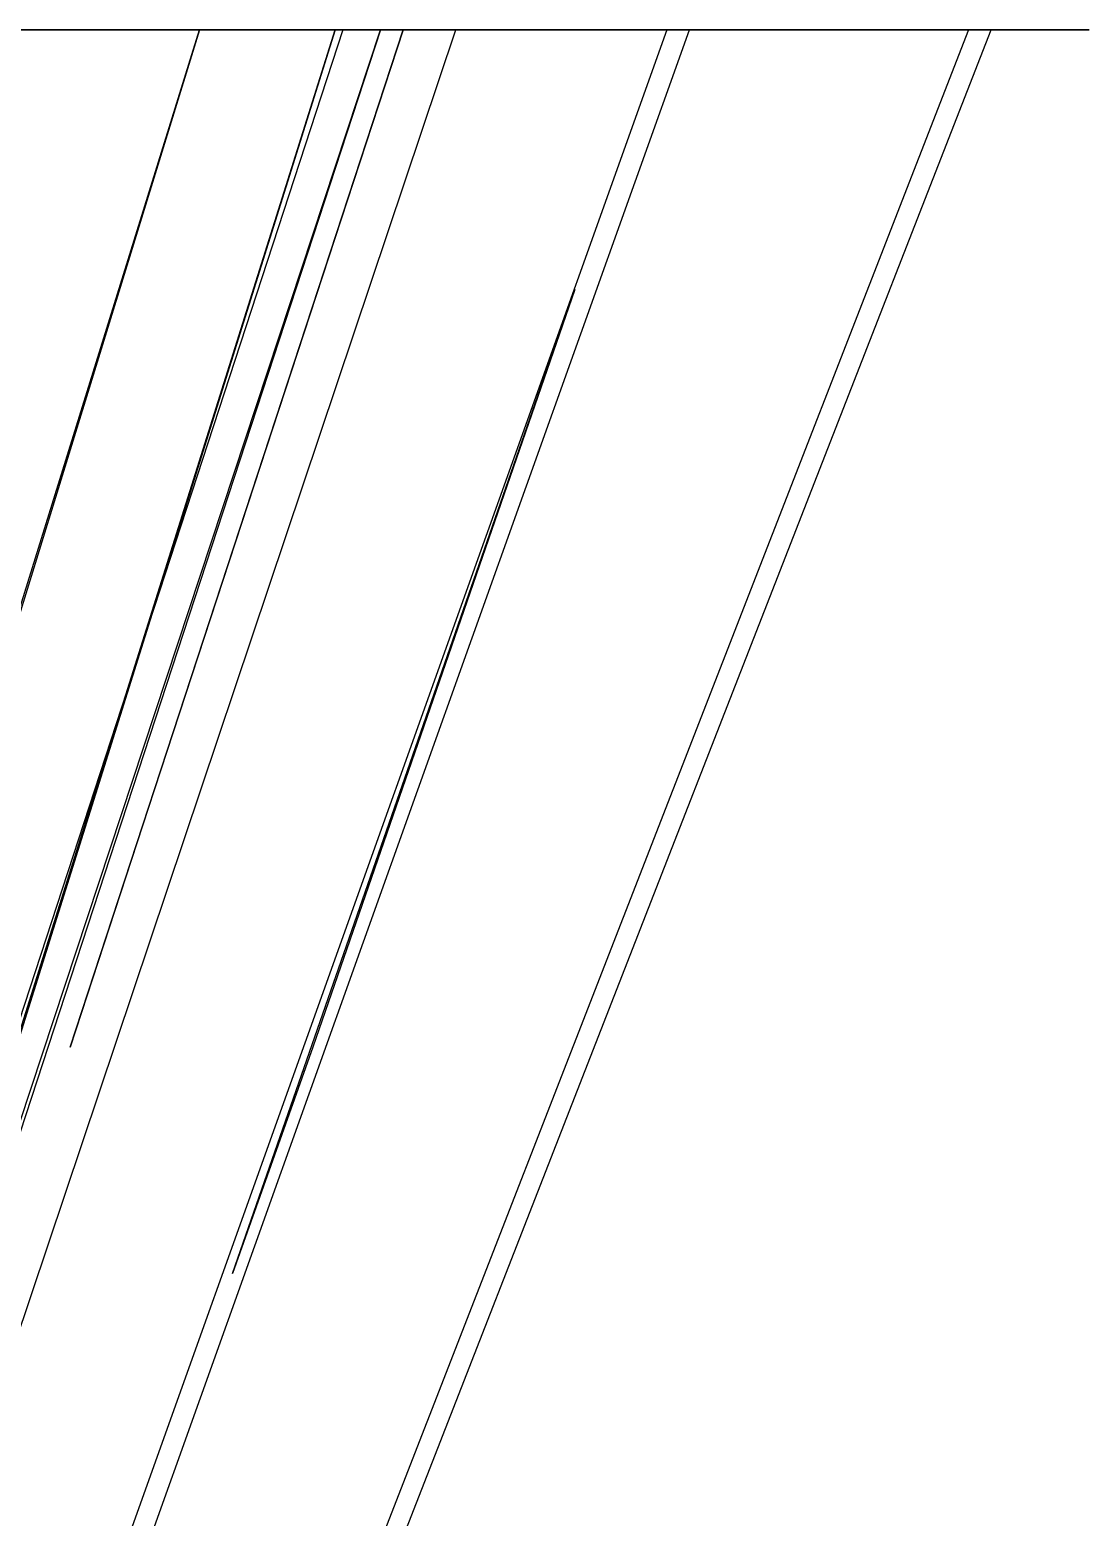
# Model space of a CAD drawing. Extents: x -11977 to 11953, y 2004 to 30000.
# Drawn here: x 8660 to 11953, y 25378 to 30000 of the extents above; entities that cross this region are included whole.
import ezdxf

# ---------------------------------------------------------------- set-up
doc = ezdxf.new("R2010")
doc.units = 0

msp = doc.modelspace()

# ---------------------------------------------------------------- linework, layer by layer
for p, q in [((9187.5, 30000, 248.8095), (1002.55, 3440.3859)), ((9750, 30000), (4461.7729, 13828.2548)), ((4756.6474, 14427.7457), (9984.375, 30000)), ((4926.3158, 13828.2548), (10710.9375, 30000)), ((10640.625, 30000), (5000, 14222.2222)), ((9632.8125, 30000, 22.619), (5161.7647, 16313.7255)), ((11578.125, 30000), (5210.6557, 13639.3443)), ((5385.0534, 17765.1246), (9187.5, 30000)), ((5508.2474, 17154.6392), (9750, 30000)), ((6634.0206, 17154.6392), (11648.4375, 30000, 153.5714)), ((8392.1466, 26136.1257), (9609.375, 30000)), ((8578.125, 30000, 433.3333), (9375, 30000, 439.2857)), ((9375, 30000, 439.2857), (8578.125, 30000, 457.1429)), ((8601.5625, 30000, 772.619), (8695.3125, 30000, 927.381)), ((8742.1875, 30000, 1183.3333), (8601.5625, 30000, 1219.0476)), ((9609.375, 30000), (8617.7419, 26838.7097)), ((8789.0625, 30000, 945.2381), (8671.875, 30000, 1004.7619)), ((8671.875, 30000, 1004.7619), (8742.1875, 30000, 1183.3333)), ((8695.3125, 30000, 927.381), (8789.0625, 30000, 945.2381)), ((8789.0625, 30000, 1373.8095), (8742.1875, 30000, 1361.9048)), ((8742.1875, 30000, 1361.9048), (8906.25, 30000, 1361.9048)), ((8906.25, 30000, 1361.9048), (8742.1875, 30000, 1350)), ((8742.1875, 30000, 1350), (8765.625, 30000, 1344.0476)), ((8765.625, 30000, 1344.0476), (8906.25, 30000, 1373.8095)), ((8785.4839, 26838.7097), (9820.3125, 30000)), ((8906.25, 30000, 1373.8095), (8789.0625, 30000, 1373.8095)), ((9820.3125, 30000), (9028.1768, 27580.1105)), ((9656.25, 30000, 433.3333), (9164.0625, 30000, 415.4762)), ((9164.0625, 30000, 415.4762), (9187.5, 30000, 248.8095)), ((9187.5, 30000), (9164.0625, 30000)), ((9164.0625, 30000), (9234.375, 30000)), ((9234.375, 30000), (9234.375, 30000, 361.9048)), ((9234.375, 30000, 361.9048), (9304.6875, 30000, 338.0952)), ((9304.6875, 30000, 338.0952), (9281.25, 30000, 373.8095)), ((9281.25, 30000, 373.8095), (9351.5625, 30000, 403.5714)), ((9281.25, 30000, 177.381), (9281.25, 30000, 308.3333)), ((9281.25, 30000, 308.3333), (9281.25, 30000, 183.3333)), ((9281.25, 30000, 183.3333), (9281.25, 30000, 177.381)), ((9867.1875, 30000, 522.619), (9351.5625, 30000, 492.8571)), ((9351.5625, 30000, 492.8571), (9726.5625, 30000, 498.8095)), ((9351.5625, 30000, 403.5714), (9843.75, 30000, 439.2857)), ((9375, 30000, 457.1429), (9609.375, 30000, 457.1429)), ((9398.4375, 30000, 457.1429), (9375, 30000, 457.1429)), ((9375, 30000, 1385.7143), (9421.875, 30000, 1403.5714)), ((9421.875, 30000, 1403.5714), (9375, 30000, 1391.6667)), ((9375, 30000, 1391.6667), (9375, 30000, 1385.7143)), ((9679.6875, 30000, 475), (9398.4375, 30000, 457.1429)), ((9703.125, 30000, 457.1429), (9609.375, 30000, 445.2381)), ((9609.375, 30000, 445.2381), (9656.25, 30000, 433.3333)), ((9609.375, 30000, 457.1429), (9679.6875, 30000, 475)), ((9726.5625, 30000, 980.9524), (9609.375, 30000, 975)), ((9609.375, 30000, 975), (9796.875, 30000, 963.0952)), ((11250, 30000, 52.381), (9632.8125, 30000, 22.619)), ((9656.25, 30000), (9632.8125, 30000)), ((9632.8125, 30000), (9656.25, 30000)), ((9890.625, 30000, 1016.6667), (9632.8125, 30000, 992.8571)), ((9632.8125, 30000, 992.8571), (9726.5625, 30000, 980.9524)), ((9656.25, 30000), (9656.25, 30000)), ((9679.6875, 30000), (9656.25, 30000, 10.7143)), ((9656.25, 30000, 10.7143), (9890.625, 30000, 4.7619)), ((9750, 30000, 1576.1905), (9656.25, 30000, 1558.3333)), ((9656.25, 30000, 1558.3333), (9750, 30000, 1564.2857)), ((9843.75, 30000, 451.1905), (9679.6875, 30000, 439.2857)), ((9679.6875, 30000, 439.2857), (9703.125, 30000, 457.1429)), ((9703.125, 30000), (9679.6875, 30000)), ((9773.4375, 30000), (9703.125, 30000)), ((9703.125, 30000), (9773.4375, 30000)), ((9773.4375, 30000), (9703.125, 30000)), ((9726.5625, 30000, 498.8095), (9867.1875, 30000, 480.9524)), ((9796.875, 30000, 1558.3333), (9750, 30000, 1576.1905)), ((9750, 30000, 1564.2857), (9773.4375, 30000, 1546.4286)), ((9867.1875, 30000, 480.9524), (9773.4375, 30000, 457.1429)), ((9773.4375, 30000, 457.1429), (9843.75, 30000, 451.1905)), ((9773.4375, 30000), (9773.4375, 30000)), ((9796.875, 30000), (9773.4375, 30000)), ((9843.75, 30000, 969.0476), (9773.4375, 30000, 975)), ((9773.4375, 30000, 975), (9773.4375, 30000, 998.8095)), ((9773.4375, 30000, 998.8095), (9867.1875, 30000, 1004.7619)), ((9773.4375, 30000, 820.2381), (9914.0625, 30000, 820.2381)), ((9796.875, 30000, 826.1905), (9773.4375, 30000, 820.2381)), ((9867.1875, 30000, 909.5238), (9773.4375, 30000, 909.5238)), ((9773.4375, 30000, 909.5238), (9867.1875, 30000, 891.6667)), ((9773.4375, 30000, 1540.4762), (9914.0625, 30000, 1540.4762)), ((9914.0625, 30000, 1540.4762), (9773.4375, 30000, 1552.381)), ((9773.4375, 30000, 1552.381), (9843.75, 30000, 1576.1905)), ((9773.4375, 30000, 1546.4286), (9773.4375, 30000, 1540.4762)), ((10007.8125, 30000, 266.6667), (9796.875, 30000, 254.7619)), ((9796.875, 30000, 254.7619), (9796.875, 30000, 201.1905)), ((9796.875, 30000, 201.1905), (9867.1875, 30000, 195.2381)), ((10007.8125, 30000), (9796.875, 30000)), ((9820.3125, 30000, 1219.0476), (9796.875, 30000, 1183.3333)), ((9796.875, 30000, 1183.3333), (9890.625, 30000, 1195.2381)), ((9796.875, 30000, 963.0952), (9843.75, 30000, 969.0476)), ((9890.625, 30000, 838.0952), (9796.875, 30000, 826.1905)), ((9843.75, 30000, 1576.1905), (9796.875, 30000, 1558.3333)), ((9914.0625, 30000, 201.1905), (9820.3125, 30000, 219.0476)), ((9820.3125, 30000, 219.0476), (9820.3125, 30000, 248.8095)), ((9820.3125, 30000, 248.8095), (9937.5, 30000, 254.7619)), ((9890.625, 30000, 1207.1429), (9820.3125, 30000, 1219.0476)), ((9843.75, 30000, 439.2857), (9890.625, 30000, 314.2857)), ((9890.625, 30000, 1195.2381), (9843.75, 30000, 1046.4286)), ((9843.75, 30000, 1046.4286), (9937.5, 30000, 1040.4762)), ((9914.0625, 30000, 820.2381), (9843.75, 30000, 832.1429)), ((9843.75, 30000, 832.1429), (9890.625, 30000, 838.0952)), ((9937.5, 30000, 689.2857), (9867.1875, 30000, 522.619)), ((9867.1875, 30000, 195.2381), (9914.0625, 30000, 201.1905)), ((9890.625, 30000), (9867.1875, 30000)), ((9867.1875, 30000), (9890.625, 30000)), ((10031.25, 30000, 1469.0476), (9867.1875, 30000, 1439.2857)), ((9867.1875, 30000, 1439.2857), (9960.9375, 30000, 1415.4762)), ((9867.1875, 30000, 1004.7619), (10078.125, 30000, 980.9524)), ((9867.1875, 30000, 885.7143), (9867.1875, 30000, 909.5238)), ((9867.1875, 30000, 891.6667), (9867.1875, 30000, 885.7143)), ((9890.625, 30000, 314.2857), (10007.8125, 30000, 445.2381)), ((9890.625, 30000), (9890.625, 30000)), ((9914.0625, 30000), (9890.625, 30000)), ((9890.625, 30000), (9914.0625, 30000)), ((9890.625, 30000, 4.7619), (9890.625, 30000, 22.619)), ((9890.625, 30000, 22.619), (10007.8125, 30000)), ((9914.0625, 30000, 344.0476), (9890.625, 30000, 409.5238)), ((9890.625, 30000, 409.5238), (9914.0625, 30000, 350)), ((9984.375, 30000, 1564.2857), (9890.625, 30000, 1558.3333)), ((9890.625, 30000, 1558.3333), (10078.125, 30000, 1570.2381)), ((9960.9375, 30000, 1415.4762), (9890.625, 30000, 1361.9048)), ((9890.625, 30000, 1361.9048), (9984.375, 30000, 1326.1905)), ((9914.0625, 30000, 1338.0952), (9890.625, 30000, 1207.1429)), ((9937.5, 30000, 1040.4762), (9890.625, 30000, 1016.6667)), ((10031.25, 30000, 933.3333), (9890.625, 30000, 933.3333)), ((9890.625, 30000, 933.3333), (10101.5625, 30000, 879.7619)), ((9914.0625, 30000), (9914.0625, 30000)), ((9914.0625, 30000, 350), (9914.0625, 30000, 344.0476)), ((10125, 30000, 1522.619), (9914.0625, 30000, 1510.7143)), ((9914.0625, 30000, 1510.7143), (10007.8125, 30000, 1504.7619)), ((9984.375, 30000, 1326.1905), (9914.0625, 30000, 1338.0952)), ((9984.375, 30000, 897.619), (9914.0625, 30000, 891.6667)), ((9914.0625, 30000, 891.6667), (9960.9375, 30000, 879.7619)), ((10031.25, 30000, 1344.0476), (9914.0625, 30000, 1373.8095)), ((9914.0625, 30000, 1373.8095), (10007.8125, 30000, 1409.5238)), ((10054.6875, 30000, 689.2857), (9937.5, 30000, 689.2857)), ((9937.5, 30000, 254.7619), (9960.9375, 30000, 219.0476)), ((10007.8125, 30000, 1504.7619), (9937.5, 30000, 1480.9524)), ((9937.5, 30000, 1480.9524), (10031.25, 30000, 1469.0476)), ((10078.125, 30000, 980.9524), (9937.5, 30000, 963.0952)), ((9937.5, 30000, 963.0952), (10078.125, 30000, 980.9524)), ((10101.5625, 30000, 879.7619), (9937.5, 30000, 844.0476)), ((9937.5, 30000, 844.0476), (10171.875, 30000, 832.1429)), ((10101.5625, 30000, 748.8095), (9937.5, 30000, 748.8095)), ((9937.5, 30000, 748.8095), (10031.25, 30000, 713.0952)), ((10031.25, 30000, 998.8095), (9937.5, 30000, 1004.7619)), ((9937.5, 30000, 1004.7619), (10007.8125, 30000, 1040.4762)), ((10031.25, 30000, 1189.2857), (9937.5, 30000, 1213.0952)), ((9937.5, 30000, 1213.0952), (10054.6875, 30000, 1207.1429)), ((9960.9375, 30000, 1159.5238), (9937.5, 30000, 1195.2381)), ((9937.5, 30000, 1195.2381), (9984.375, 30000, 1165.4762)), ((9960.9375, 30000, 219.0476), (10007.8125, 30000, 266.6667)), ((10031.25, 30000), (9960.9375, 30000, 10.7143)), ((9960.9375, 30000, 10.7143), (10031.25, 30000, 22.619)), ((9960.9375, 30000, 879.7619), (9984.375, 30000, 873.8095)), ((10031.25, 30000, 1046.4286), (9960.9375, 30000, 1052.381)), ((9960.9375, 30000, 1052.381), (10031.25, 30000, 1189.2857)), ((9984.375, 30000, 1165.4762), (9960.9375, 30000, 1159.5238)), ((10078.125, 30000, 552.381), (9984.375, 30000, 540.4762)), ((9984.375, 30000, 540.4762), (10054.6875, 30000, 689.2857)), ((9984.375, 30000), (10429.6875, 30000)), ((10125, 30000, 1588.0952), (9984.375, 30000, 1588.0952)), ((9984.375, 30000, 1588.0952), (9984.375, 30000, 1564.2857)), ((9984.375, 30000, 873.8095), (9984.375, 30000, 897.619)), ((10078.125, 30000, 1236.9048), (9984.375, 30000, 1260.7143)), ((9984.375, 30000, 1260.7143), (10078.125, 30000, 1272.619)), ((10078.125, 30000, 1439.2857), (9984.375, 30000, 1439.2857)), ((9984.375, 30000, 1439.2857), (10101.5625, 30000, 1457.1429)), ((10007.8125, 30000, 445.2381), (10007.8125, 30000, 266.6667)), ((10007.8125, 30000, 266.6667), (10031.25, 30000, 469.0476)), ((10101.5625, 30000, 486.9048), (10007.8125, 30000, 504.7619)), ((10007.8125, 30000, 504.7619), (10054.6875, 30000, 516.6667)), ((10148.4375, 30000, 1564.2857), (10007.8125, 30000, 1576.1905)), ((10007.8125, 30000, 1576.1905), (10125, 30000, 1588.0952)), ((10101.5625, 30000, 903.5714), (10007.8125, 30000, 915.4762)), ((10007.8125, 30000, 915.4762), (10125, 30000, 927.381)), ((10007.8125, 30000, 1040.4762), (10101.5625, 30000, 1016.6667)), ((10054.6875, 30000, 1207.1429), (10007.8125, 30000, 1225)), ((10007.8125, 30000, 1225), (10078.125, 30000, 1230.9524)), ((10007.8125, 30000, 1409.5238), (10031.25, 30000, 1350)), ((10031.25, 30000, 469.0476), (10265.625, 30000, 469.0476)), ((10101.5625, 30000), (10031.25, 30000)), ((10031.25, 30000, 22.619), (10078.125, 30000)), ((10078.125, 30000, 951.1905), (10031.25, 30000, 933.3333)), ((10031.25, 30000, 713.0952), (10078.125, 30000, 725)), ((10148.4375, 30000, 933.3333), (10031.25, 30000, 933.3333)), ((10031.25, 30000, 933.3333), (10125, 30000, 939.2857)), ((10054.6875, 30000, 998.8095), (10031.25, 30000, 998.8095)), ((10148.4375, 30000, 1153.5714), (10031.25, 30000, 1052.381)), ((10031.25, 30000, 1052.381), (10031.25, 30000, 1046.4286)), ((10031.25, 30000, 1350), (10031.25, 30000, 1344.0476)), ((10101.5625, 30000, 1457.1429), (10031.25, 30000, 1486.9048)), ((10031.25, 30000, 1486.9048), (10171.875, 30000, 1457.1429)), ((10078.125, 30000, 540.4762), (10054.6875, 30000, 611.9048)), ((10054.6875, 30000, 611.9048), (10078.125, 30000, 552.381)), ((10054.6875, 30000, 516.6667), (10523.4375, 30000, 552.381)), ((10101.5625, 30000, 1016.6667), (10054.6875, 30000, 998.8095)), ((10195.3125, 30000, 534.5238), (10078.125, 30000, 540.4762)), ((10078.125, 30000), (10101.5625, 30000)), ((10125, 30000), (10078.125, 30000, 4.7619)), ((10078.125, 30000, 4.7619), (10125, 30000, 22.619)), ((10078.125, 30000, 1570.2381), (10125, 30000, 1522.619)), ((10078.125, 30000, 980.9524), (10171.875, 30000, 969.0476)), ((10125, 30000, 939.2857), (10078.125, 30000, 951.1905)), ((10078.125, 30000, 725), (10289.0625, 30000, 707.1429)), ((10078.125, 30000, 1230.9524), (10218.75, 30000, 1201.1905)), ((10078.125, 30000, 1272.619), (10078.125, 30000, 1242.8571)), ((10078.125, 30000, 1242.8571), (10078.125, 30000, 1236.9048)), ((10101.5625, 30000, 1445.2381), (10078.125, 30000, 1439.2857)), ((10125, 30000, 486.9048), (10101.5625, 30000, 486.9048)), ((10171.875, 30000, 832.1429), (10101.5625, 30000, 826.1905)), ((10101.5625, 30000, 826.1905), (10101.5625, 30000, 748.8095)), ((10195.3125, 30000, 754.7619), (10101.5625, 30000, 748.8095)), ((10101.5625, 30000, 748.8095), (10171.875, 30000, 778.5714)), ((10148.4375, 30000, 921.4286), (10101.5625, 30000, 903.5714)), ((10218.75, 30000, 1201.1905), (10101.5625, 30000, 1201.1905)), ((10101.5625, 30000, 1201.1905), (10148.4375, 30000, 1153.5714)), ((10171.875, 30000, 1421.4286), (10101.5625, 30000, 1433.3333)), ((10101.5625, 30000, 1433.3333), (10171.875, 30000, 1445.2381)), ((10171.875, 30000, 1457.1429), (10101.5625, 30000, 1445.2381)), ((10242.1875, 30000), (10125, 30000)), ((10125, 30000, 22.619), (10242.1875, 30000, 4.7619)), ((10476.5625, 30000, 510.7143), (10125, 30000, 486.9048)), ((10289.0625, 30000, 992.8571), (10125, 30000, 1052.381)), ((10125, 30000, 1052.381), (10242.1875, 30000, 1195.2381)), ((10242.1875, 30000, 1195.2381), (10125, 30000, 1236.9048)), ((10125, 30000, 1236.9048), (10242.1875, 30000, 1302.381)), ((10171.875, 30000, 969.0476), (10125, 30000, 939.2857)), ((10125, 30000, 927.381), (10148.4375, 30000, 921.4286)), ((10125, 30000, 939.2857), (10148.4375, 30000, 933.3333)), ((10171.875, 30000, 1588.0952), (10148.4375, 30000, 1564.2857)), ((10218.75, 30000, 796.4286), (10148.4375, 30000, 814.2857)), ((10148.4375, 30000, 814.2857), (10218.75, 30000, 820.2381)), ((10523.4375, 30000, 1588.0952), (10171.875, 30000, 1588.0952)), ((10171.875, 30000, 778.5714), (10218.75, 30000, 760.7143)), ((10218.75, 30000, 915.4762), (10171.875, 30000, 921.4286)), ((10171.875, 30000, 921.4286), (10242.1875, 30000, 933.3333)), ((10171.875, 30000, 1445.2381), (10171.875, 30000, 1427.381)), ((10171.875, 30000, 1427.381), (10171.875, 30000, 1421.4286)), ((11062.5, 30000, 659.5238), (10195.3125, 30000, 534.5238)), ((10242.1875, 30000, 1302.381), (10195.3125, 30000, 1361.9048)), ((10195.3125, 30000, 1361.9048), (10265.625, 30000, 1403.5714)), ((10218.75, 30000, 760.7143), (10195.3125, 30000, 754.7619)), ((10265.625, 30000, 1403.5714), (10218.75, 30000, 1421.4286)), ((10218.75, 30000, 1421.4286), (10312.5, 30000, 1445.2381)), ((10218.75, 30000, 820.2381), (10218.75, 30000, 802.381)), ((10218.75, 30000, 802.381), (10218.75, 30000, 796.4286)), ((10242.1875, 30000, 915.4762), (10218.75, 30000, 915.4762)), ((10242.1875, 30000, 4.7619), (10265.625, 30000, 28.5714)), ((10265.625, 30000), (10242.1875, 30000)), ((10335.9375, 30000, 725), (10242.1875, 30000, 725)), ((10242.1875, 30000, 725), (10335.9375, 30000, 915.4762)), ((10242.1875, 30000, 933.3333), (10242.1875, 30000, 915.4762)), ((10265.625, 30000, 469.0476), (10476.5625, 30000, 504.7619)), ((10265.625, 30000, 28.5714), (10546.875, 30000, 28.5714)), ((10546.875, 30000), (10265.625, 30000)), ((10312.5, 30000, 1445.2381), (10265.625, 30000, 1486.9048)), ((10265.625, 30000, 1486.9048), (10523.4375, 30000, 1588.0952)), ((10312.5, 30000, 1010.7143), (10289.0625, 30000, 992.8571)), ((10289.0625, 30000, 707.1429), (10312.5, 30000, 701.1905)), ((10312.5, 30000, 701.1905), (10968.75, 30000, 725)), ((10687.5, 30000, 1016.6667), (10312.5, 30000, 1010.7143)), ((10335.9375, 30000, 915.4762), (11507.8125, 30000, 1046.4286)), ((10359.375, 30000, 725), (10335.9375, 30000, 725)), ((11085.9375, 30000, 790.4762), (10359.375, 30000, 725)), ((10406.25, 30000), (10453.125, 30000)), ((10429.6875, 30000), (10406.25, 30000)), ((10429.6875, 30000), (10429.6875, 30000)), ((10429.6875, 30000), (10640.625, 30000)), ((10453.125, 30000), (10429.6875, 30000)), ((10546.875, 30000, 975), (10429.6875, 30000, 980.9524)), ((10429.6875, 30000, 980.9524), (10546.875, 30000, 980.9524)), ((10476.5625, 30000, 504.7619), (10734.375, 30000, 498.8095)), ((10476.5625, 30000), (10476.5625, 30000)), ((10476.5625, 30000), (10476.5625, 30000)), ((10476.5625, 30000), (10476.5625, 30000)), ((10523.4375, 30000, 528.5714), (10476.5625, 30000, 510.7143)), ((10664.0625, 30000), (10500, 30000)), ((10500, 30000), (10546.875, 30000)), ((10523.4375, 30000, 552.381), (10687.5, 30000, 546.4286)), ((10875, 30000, 540.4762), (10523.4375, 30000, 528.5714)), ((10546.875, 30000), (10664.0625, 30000)), ((10546.875, 30000, 28.5714), (10546.875, 30000)), ((10734.375, 30000, 16.6667), (10546.875, 30000, 34.5238)), ((10546.875, 30000, 34.5238), (11132.8125, 30000, 34.5238)), ((10546.875, 30000, 980.9524), (10546.875, 30000, 975)), ((10757.8125, 30000, 980.9524), (10640.625, 30000, 986.9048)), ((10640.625, 30000, 986.9048), (10757.8125, 30000, 998.8095)), ((10687.5, 30000), (10664.0625, 30000)), ((10664.0625, 30000), (10687.5, 30000)), ((10664.0625, 30000), (10687.5, 30000)), ((10687.5, 30000), (10664.0625, 30000)), ((10710.9375, 30000), (10664.0625, 30000, 10.7143)), ((10664.0625, 30000, 10.7143), (10734.375, 30000, 16.6667)), ((10687.5, 30000), (10687.5, 30000)), ((10687.5, 30000, 546.4286), (10757.8125, 30000, 570.2381)), ((11015.625, 30000, 1052.381), (10687.5, 30000, 1016.6667)), ((10710.9375, 30000), (10734.375, 30000)), ((10921.875, 30000, 4.7619), (10710.9375, 30000)), ((10968.75, 30000, 725), (10710.9375, 30000, 730.9524)), ((10710.9375, 30000, 730.9524), (11273.4375, 30000, 784.5238)), ((10734.375, 30000, 498.8095), (11671.875, 30000, 570.2381)), ((10734.375, 30000), (10781.25, 30000)), ((10757.8125, 30000, 570.2381), (10945.3125, 30000, 564.2857)), ((10757.8125, 30000, 998.8095), (10781.25, 30000, 980.9524)), ((10781.25, 30000, 980.9524), (10757.8125, 30000, 980.9524)), ((10781.25, 30000), (10804.6875, 30000)), ((10804.6875, 30000), (11578.125, 30000)), ((10898.4375, 30000), (10828.125, 30000)), ((10828.125, 30000), (10898.4375, 30000)), ((11015.625, 30000, 570.2381), (10851.5625, 30000, 576.1905)), ((10851.5625, 30000, 576.1905), (11039.0625, 30000, 576.1905)), ((10945.3125, 30000, 564.2857), (10875, 30000, 540.4762)), ((10898.4375, 30000), (10898.4375, 30000)), ((11179.6875, 30000, 10.7143), (10898.4375, 30000, 10.7143)), ((10898.4375, 30000, 10.7143), (10921.875, 30000, 4.7619)), ((10992.1875, 30000, 1010.7143), (10898.4375, 30000, 1016.6667)), ((10898.4375, 30000, 1016.6667), (11015.625, 30000, 1028.5714)), ((11156.25, 30000), (10992.1875, 30000)), ((10992.1875, 30000), (11132.8125, 30000, 4.7619)), ((11085.9375, 30000, 1201.1905), (10992.1875, 30000, 1159.5238)), ((10992.1875, 30000, 1159.5238), (11015.625, 30000, 1052.381)), ((11015.625, 30000, 1010.7143), (10992.1875, 30000, 1010.7143)), ((11039.0625, 30000, 576.1905), (11015.625, 30000, 570.2381)), ((11015.625, 30000, 1028.5714), (11015.625, 30000, 1010.7143)), ((11156.25, 30000, 564.2857), (11062.5, 30000, 588.0952)), ((11062.5, 30000, 588.0952), (11765.625, 30000, 641.6667)), ((11554.6875, 30000, 683.3333), (11062.5, 30000, 659.5238)), ((11132.8125, 30000, 34.5238), (11062.5, 30000, 40.4762)), ((11062.5, 30000, 40.4762), (11132.8125, 30000, 52.381)), ((11109.375, 30000, 1070.2381), (11062.5, 30000, 1094.0476)), ((11062.5, 30000, 1094.0476), (11179.6875, 30000, 1111.9048)), ((11156.25, 30000, 1278.5714), (11062.5, 30000, 1284.5238)), ((11062.5, 30000, 1284.5238), (11062.5, 30000, 1266.6667)), ((11062.5, 30000, 1266.6667), (11085.9375, 30000, 1260.7143)), ((11226.5625, 30000, 1171.4286), (11085.9375, 30000, 1201.1905)), ((11179.6875, 30000, 814.2857), (11085.9375, 30000, 790.4762)), ((11203.125, 30000, 1123.8095), (11085.9375, 30000, 1117.8571)), ((11085.9375, 30000, 1117.8571), (11109.375, 30000, 1141.6667)), ((11156.25, 30000, 1248.8095), (11085.9375, 30000, 1248.8095)), ((11085.9375, 30000, 1248.8095), (11109.375, 30000, 1236.9048)), ((11085.9375, 30000, 1260.7143), (11156.25, 30000, 1278.5714)), ((11273.4375, 30000, 1076.1905), (11109.375, 30000, 1070.2381)), ((11109.375, 30000, 1141.6667), (11132.8125, 30000, 1135.7143)), ((11109.375, 30000, 1236.9048), (11132.8125, 30000, 1230.9524)), ((11132.8125, 30000, 4.7619), (11156.25, 30000)), ((11132.8125, 30000, 52.381), (11273.4375, 30000, 34.5238)), ((11132.8125, 30000, 1135.7143), (11203.125, 30000, 1123.8095)), ((11132.8125, 30000, 1230.9524), (11156.25, 30000, 1248.8095)), ((11601.5625, 30000, 611.9048), (11156.25, 30000, 564.2857)), ((11273.4375, 30000, 34.5238), (11179.6875, 30000, 10.7143)), ((11273.4375, 30000, 629.7619), (11179.6875, 30000, 641.6667)), ((11179.6875, 30000, 641.6667), (11343.75, 30000, 647.619)), ((11507.8125, 30000, 1046.4286), (11179.6875, 30000, 814.2857)), ((11179.6875, 30000, 1111.9048), (11250, 30000, 1082.1429)), ((11484.375, 30000, 1117.8571), (11226.5625, 30000, 1117.8571)), ((11226.5625, 30000, 1117.8571), (11226.5625, 30000, 1171.4286)), ((11343.75, 30000, 1105.9524), (11226.5625, 30000, 1105.9524)), ((11226.5625, 30000, 1105.9524), (11320.3125, 30000, 1111.9048)), ((11601.5625, 30000, 76.1905), (11250, 30000, 52.381)), ((11250, 30000, 1082.1429), (11273.4375, 30000, 1076.1905)), ((11437.5, 30000, 4.7619), (11273.4375, 30000, 4.7619)), ((11273.4375, 30000, 4.7619), (11414.0625, 30000, 10.7143)), ((11390.625, 30000, 16.6667), (11273.4375, 30000, 16.6667)), ((11273.4375, 30000, 16.6667), (11320.3125, 30000, 58.3333)), ((11296.875, 30000, 629.7619), (11273.4375, 30000, 629.7619)), ((11273.4375, 30000, 784.5238), (11296.875, 30000, 826.1905)), ((11343.75, 30000, 647.619), (11296.875, 30000, 629.7619)), ((11296.875, 30000, 826.1905), (11484.375, 30000, 844.0476)), ((11320.3125, 30000, 58.3333), (11414.0625, 30000, 46.4286)), ((11320.3125, 30000, 1111.9048), (11343.75, 30000, 1105.9524)), ((11414.0625, 30000, 46.4286), (11343.75, 30000, 40.4762)), ((11343.75, 30000, 40.4762), (11437.5, 30000, 28.5714)), ((11367.1875, 30000, 867.8571), (11343.75, 30000, 885.7143)), ((11343.75, 30000, 885.7143), (11625, 30000, 933.3333)), ((11437.5, 30000, 28.5714), (11367.1875, 30000, 22.619)), ((11367.1875, 30000, 22.619), (11390.625, 30000, 16.6667)), ((11414.0625, 30000, 885.7143), (11367.1875, 30000, 867.8571)), ((11484.375, 30000, 1064.2857), (11367.1875, 30000, 1064.2857)), ((11367.1875, 30000, 1064.2857), (11484.375, 30000, 1070.2381)), ((11414.0625, 30000, 1105.9524), (11367.1875, 30000, 1111.9048)), ((11367.1875, 30000, 1111.9048), (11460.9375, 30000, 1117.8571)), ((11414.0625, 30000, 10.7143), (11437.5, 30000, 4.7619)), ((11484.375, 30000, 22.619), (11414.0625, 30000, 22.619)), ((11414.0625, 30000, 22.619), (11460.9375, 30000, 58.3333)), ((11484.375, 30000, 844.0476), (11414.0625, 30000, 885.7143)), ((11437.5, 30000, 915.4762), (11414.0625, 30000, 933.3333)), ((11414.0625, 30000, 933.3333), (11531.25, 30000, 921.4286)), ((11437.5, 30000, 1105.9524), (11414.0625, 30000, 1105.9524)), ((11625, 30000, 933.3333), (11437.5, 30000, 933.3333)), ((11437.5, 30000, 933.3333), (11601.5625, 30000, 998.8095)), ((11460.9375, 30000, 909.5238), (11437.5, 30000, 915.4762)), ((11601.5625, 30000, 1088.0952), (11437.5, 30000, 1100)), ((11437.5, 30000, 1100), (11601.5625, 30000, 1111.9048)), ((11460.9375, 30000, 1117.8571), (11437.5, 30000, 1105.9524)), ((11460.9375, 30000, 58.3333), (11507.8125, 30000, 28.5714)), ((11625, 30000, 1141.6667), (11460.9375, 30000, 1135.7143)), ((11460.9375, 30000, 1135.7143), (11531.25, 30000, 1129.7619)), ((11531.25, 30000, 921.4286), (11460.9375, 30000, 909.5238)), ((11507.8125, 30000, 28.5714), (11484.375, 30000, 22.619)), ((11882.8125, 30000, 1171.4286), (11484.375, 30000, 1147.619)), ((11484.375, 30000, 1147.619), (11625, 30000, 1141.6667)), ((11531.25, 30000, 1129.7619), (11484.375, 30000, 1117.8571)), ((11484.375, 30000, 1070.2381), (11484.375, 30000, 1064.2857)), ((11601.5625, 30000, 921.4286), (11531.25, 30000, 832.1429)), ((11531.25, 30000, 832.1429), (11953.125, 30000, 850)), ((11671.875, 30000, 742.8571), (11554.6875, 30000, 683.3333)), ((11671.875, 30000, 1123.8095), (11554.6875, 30000, 1129.7619)), ((11554.6875, 30000, 1129.7619), (11648.4375, 30000, 1129.7619)), ((11742.1875, 30000, 1058.3333), (11578.125, 30000, 1058.3333)), ((11578.125, 30000, 1058.3333), (11648.4375, 30000, 1082.1429)), ((11789.0625, 30000, 600), (11601.5625, 30000, 611.9048)), ((11718.75, 30000, 546.4286), (11601.5625, 30000, 76.1905)), ((11601.5625, 30000, 998.8095), (11765.625, 30000, 992.8571)), ((11671.875, 30000, 927.381), (11601.5625, 30000, 921.4286)), ((11601.5625, 30000, 1111.9048), (11601.5625, 30000, 1094.0476)), ((11601.5625, 30000, 1094.0476), (11601.5625, 30000, 1088.0952)), ((11695.3125, 30000, 1094.0476), (11601.5625, 30000, 1094.0476)), ((11601.5625, 30000, 1094.0476), (11648.4375, 30000, 1111.9048)), ((11859.375, 30000, 683.3333), (11625, 30000, 677.381)), ((11625, 30000, 677.381), (11625, 30000, 707.1429)), ((11625, 30000, 707.1429), (11835.9375, 30000, 760.7143)), ((11953.125, 30000, 879.7619), (11625, 30000, 855.9524)), ((11625, 30000, 855.9524), (11789.0625, 30000, 957.1429)), ((11648.4375, 30000, 153.5714), (11789.0625, 30000, 600)), ((11742.1875, 30000, 1028.5714), (11648.4375, 30000, 1028.5714)), ((11648.4375, 30000, 1028.5714), (11671.875, 30000, 1046.4286)), ((11648.4375, 30000, 1082.1429), (11718.75, 30000, 1064.2857)), ((11648.4375, 30000, 1111.9048), (11671.875, 30000, 1100)), ((11648.4375, 30000, 1129.7619), (11671.875, 30000, 1123.8095)), ((11765.625, 30000, 754.7619), (11671.875, 30000, 742.8571)), ((11671.875, 30000, 570.2381), (11718.75, 30000, 546.4286)), ((11765.625, 30000, 992.8571), (11671.875, 30000, 927.381)), ((11671.875, 30000, 1046.4286), (11718.75, 30000, 1034.5238)), ((11671.875, 30000, 1100), (11695.3125, 30000, 1094.0476)), ((11789.0625, 30000, 1129.7619), (11695.3125, 30000, 1135.7143)), ((11695.3125, 30000, 1135.7143), (11812.5, 30000, 1135.7143)), ((11718.75, 30000, 1034.5238), (11742.1875, 30000, 1028.5714)), ((11718.75, 30000, 1064.2857), (11742.1875, 30000, 1058.3333)), ((11765.625, 30000, 641.6667), (11742.1875, 30000, 677.381)), ((11742.1875, 30000, 677.381), (11953.125, 30000, 683.3333)), ((11812.5, 30000, 1040.4762), (11742.1875, 30000, 1046.4286)), ((11742.1875, 30000, 1046.4286), (11835.9375, 30000, 1040.4762)), ((11882.8125, 30000, 1058.3333), (11742.1875, 30000, 1058.3333)), ((11742.1875, 30000, 1058.3333), (11835.9375, 30000, 1076.1905)), ((11812.5, 30000, 1076.1905), (11742.1875, 30000, 1076.1905)), ((11742.1875, 30000, 1076.1905), (11812.5, 30000, 1105.9524)), ((11789.0625, 30000, 814.2857), (11765.625, 30000, 754.7619)), ((11812.5, 30000, 1147.619), (11765.625, 30000, 1159.5238)), ((11765.625, 30000, 1159.5238), (11859.375, 30000, 1171.4286)), ((11835.9375, 30000, 760.7143), (11789.0625, 30000, 778.5714)), ((11789.0625, 30000, 778.5714), (11859.375, 30000, 820.2381)), ((11859.375, 30000, 820.2381), (11789.0625, 30000, 814.2857)), ((11789.0625, 30000, 957.1429), (11906.25, 30000, 975)), ((11953.125, 30000, 1272.619), (11789.0625, 30000, 1207.1429)), ((11789.0625, 30000, 1207.1429), (11882.8125, 30000, 1195.2381)), ((11812.5, 30000, 1135.7143), (11789.0625, 30000, 1129.7619)), ((11835.9375, 30000, 1040.4762), (11812.5, 30000, 1040.4762)), ((11812.5, 30000, 1105.9524), (11835.9375, 30000, 1082.1429)), ((11835.9375, 30000, 1082.1429), (11812.5, 30000, 1076.1905)), ((11859.375, 30000, 1171.4286), (11812.5, 30000, 1153.5714)), ((11812.5, 30000, 1153.5714), (11812.5, 30000, 1147.619)), ((11953.125, 30000, 683.3333), (11835.9375, 30000, 707.1429)), ((11835.9375, 30000, 707.1429), (11859.375, 30000, 683.3333)), ((11906.25, 30000, 975), (11835.9375, 30000, 980.9524)), ((11835.9375, 30000, 980.9524), (11906.25, 30000, 992.8571)), ((11835.9375, 30000, 1076.1905), (11859.375, 30000, 1064.2857)), ((11906.25, 30000, 992.8571), (11859.375, 30000, 1028.5714)), ((11859.375, 30000, 1028.5714), (11953.125, 30000, 1046.4286)), ((11859.375, 30000, 1064.2857), (11882.8125, 30000, 1058.3333)), ((11882.8125, 30000, 1195.2381), (11882.8125, 30000, 1171.4286)), ((11953.125, 30000, 314.2857), (11953.125, 30000, 552.381)), ((11953.125, 30000, 552.381), (11953.125, 30000, 320.2381)), ((11953.125, 30000, 320.2381), (11953.125, 30000, 314.2857)), ((11953.125, 30000, 850), (11953.125, 30000, 879.7619)), ((11953.125, 30000, 1046.4286), (11953.125, 30000, 1361.9048)), ((11953.125, 30000, 1361.9048), (11953.125, 30000, 1272.619)), ((9290.5759, 26136.1257), (10354.386, 29192.9825)), ((10354.386, 29192.9825), (9540.3226, 26838.7097)), ((9028.1768, 27580.1105), (8785.4839, 26838.7097)), ((9540.3226, 26838.7097), (9290.5759, 26136.1257))]:
    msp.add_line(p, q)

doc.saveas('drawing.dxf')
